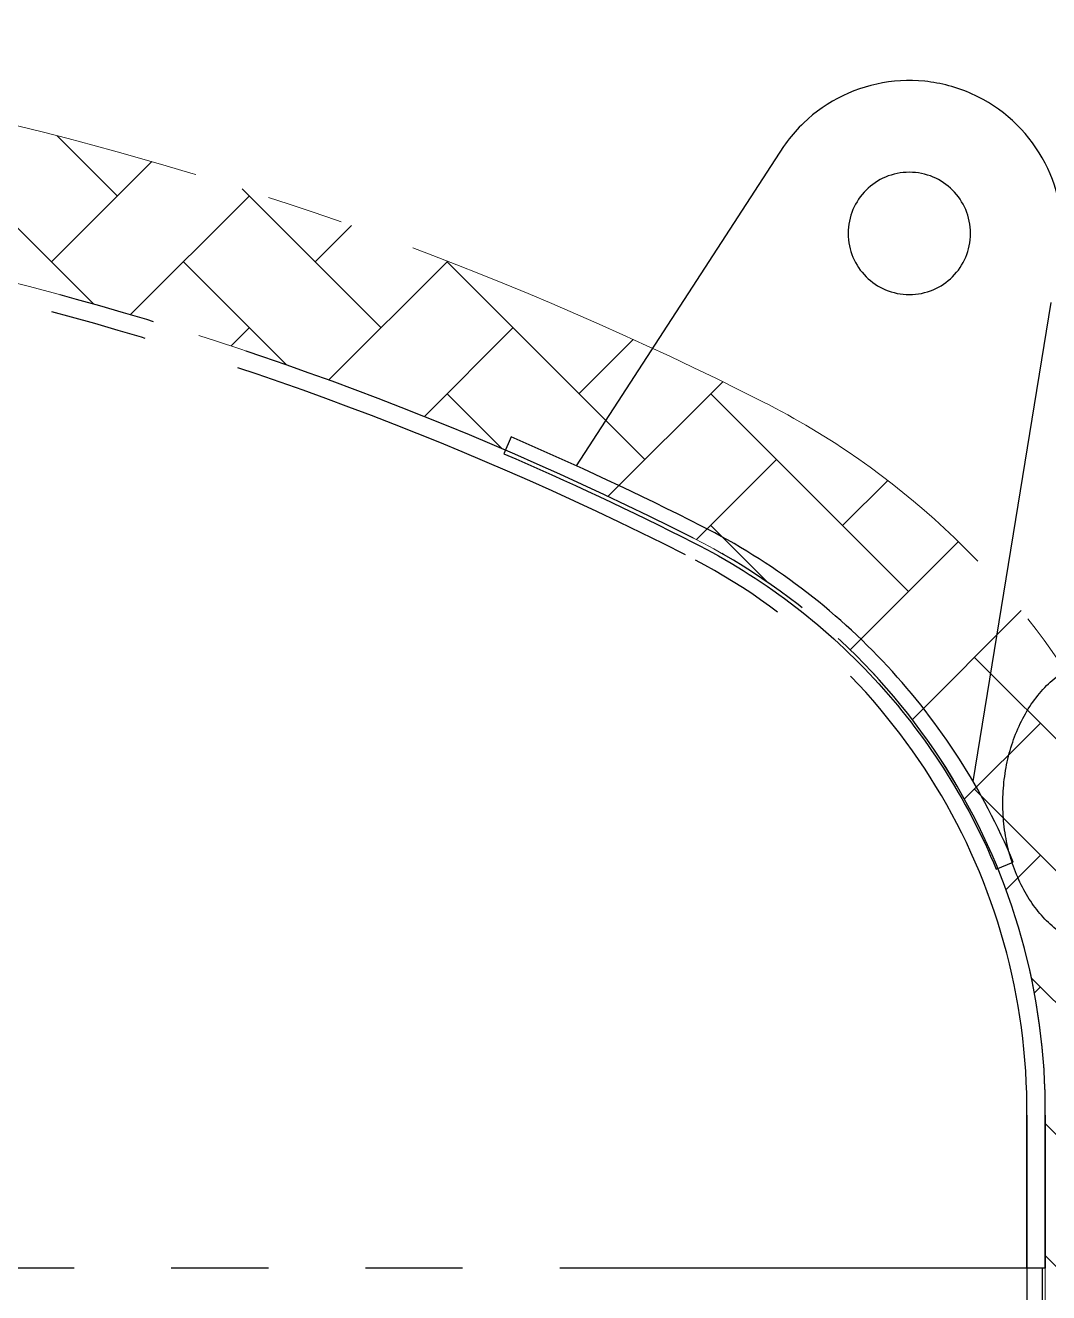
# Model space of a CAD drawing. Header units: millimetres. Extents: x -46397 to 283259, y -8690 to 23983.
# Drawn here: x 267761.2 to 268095.7, y 6741 to 7155.4 of the extents above; entities that cross this region are included whole.
import ezdxf
from ezdxf.enums import TextEntityAlignment as Align

# ---------------------------------------------------------------- set-up
doc = ezdxf.new("R2010")
doc.units = ezdxf.units.MM
doc.linetypes.add('CENTER', pattern=[2, 1.25, -0.25, 0.25, -0.25])
doc.linetypes.add('PHANTOM', pattern=[63.50000000000001, 31.75, -6.35, 6.35, -6.35, 6.35, -6.35])
doc.layers.add('DUONGTAM', color=1, linetype='CENTER', lineweight=0)
doc.styles.add('Tahoma', font='tahoma.ttf')
doc.styles.add('Text_nameplate', font='arial.ttf', dxfattribs={"width": 0.9, "height": 2.5})

# ---------------------------------------------------------------- blocks, each defined once
blk = doc.blocks.new('BO-1')
at = {"color": 251, "linetype": 'PHANTOM', "ltscale": 5, "extrusion": (2.288475490443933e-17, 1, 0)}
for p, q in [((520.4191979693715, 3600.425652872785), (452.6385875370761, 3496.000509219521)), ((582.4069801587611, 3392.731939582289), (611.5457523865916, 3571.989645386406)), ((431.3254493076529, 3505.434911238602), (428.9555029949406, 3499.9228014361)), ((589.9749992809666, 3364.062096264113), (595.5172786777839, 3366.360604277467))]:
    blk.add_line(p, q, dxfattribs=at)
at = {"color": 251, "linetype": 'PHANTOM', "ltscale": 5, "extrusion": (6.890185696795332e-16, 1, 0)}
for p, q in [((599.9951631434087, 3233.614315796662), (599.9951631434087, 3283.614315796662)), ((605.9951631434087, 3233.614315796662), (605.9951631434087, 3283.614315796662)), ((605.9951631434087, 3233.614315796662), (-606.0048368565913, 3233.614315796662)), ((599.9951631434087, 3233.614315796662), (599.9951631434087, 1733.614315796662)), ((604.9951631434087, 3233.614315796662), (604.9951631434087, 1733.614315796662))]:
    blk.add_line(p, q, dxfattribs=at)
at = {"color": 251, "linetype": 'PHANTOM', "ltscale": 5}
blk.add_lwpolyline([(-606.0048368565913, 3233.614315796633), (-606.0048368565913, 3283.60728838835, -0.2844896771697005), (-491.0387792751862, 3472.278055729392, -0.2389866582865144), (491.0289740316439, 3472.278122407665, -0.2844896771696986), (605.9951631434014, 3283.607288388409), (605.9951631434087, 3233.614315796691)], format="xyb", close=True, dxfattribs=at)
blk.add_lwpolyline([(-600.0048368565913, 3233.614315796633), (-600.0048368565913, 3283.628651977506, -0.2845175878861647), (-488.3257537620484, 3466.926467874834, -0.2389866582865143), (488.3160800488367, 3466.926467874892, -0.284517587886162), (599.9951631434014, 3283.628651977564), (599.9951631434087, 3233.614315796691)], format="xyb", dxfattribs=at)
at = {"color": 251, "linetype": 'PHANTOM', "ltscale": 5, "extrusion": (0, 0, -1)}
blk.add_circle((-561.5457523865916, 3571.989645386406), 20, dxfattribs=at)
at = {"color": 251, "linetype": 'PHANTOM', "ltscale": 5}
for centre, radius, start, end in [((561.5457523865916, 3571.989645386406), 49.99999999999636, 0, 145.3389739596149), ((-0.004779596958542243, 2502.230927207441), 1091.999999973857, 63.12440594623363, 66.73458399275883), ((395.9952203924768, 3283.614315797086), 215.9999999992667, 22.5248855266284, 63.1244059462454)]:
    blk.add_arc(centre, radius, start, end, dxfattribs=at)
at = {"color": 251, "linetype": 'PHANTOM', "ltscale": 5, "extrusion": (0, 0, -1)}
for centre, radius, start, end in [((0.00477959678391926, 2502.230927207875), 1085.999999973388, 113.2654160072412, 116.8755940537664), ((-395.9952203925059, 3283.614315797091), 209.9999999992575, 116.8755940537546, 157.4751144733716)]:
    blk.add_arc(centre, radius, start, end, dxfattribs=at)
at = {"color": 251, "linetype": 'PHANTOM', "ltscale": 5}
blk.add_open_spline([(615.8568179280555, 3340.401621307214), (613.581706733763, 3341.502308355692), (611.4271978421893, 3342.885917993099), (606.0994510249584, 3347.189415494101), (603.1961842013116, 3350.517183120709), (598.2079155766987, 3358.28641273463), (596.1822572160454, 3362.78731006564), (593.2779164435051, 3372.422054582221), (592.418992514984, 3377.565514892555), (591.9531286431302, 3387.94939190229), (592.347336507868, 3393.188760573674), (594.3700588977081, 3403.269350060753), (595.9978144371416, 3408.1102040847), (600.3972528842569, 3416.892364039519), (603.1617566232744, 3420.842663816632), (609.5756756536139, 3427.277098022384), (613.1902559509326, 3429.817496902444), (620.7333765760122, 3433.051679931803), (624.6030517679173, 3433.877780527579), (628.4926123227051, 3433.881994801294), (628.5027354285412, 3433.882000285401), (628.5128585343482, 3433.882000285401)], degree=3, knots=[3.285133454633823, 3.285133454633823, 3.285133454633823, 3.285133454633823, 3.474467364490966, 3.474467364490966, 3.789096285911377, 3.789096285911377, 4.123337825020121, 4.123337825020121, 4.462952347007991, 4.462952347007991, 4.802815418191641, 4.802815418191641, 5.142691374527232, 5.142691374527232, 5.480125330341012, 5.480125330341012, 5.802740853932324, 5.802740853932324, 6.096345099918543, 6.096345099918543, 6.09711123812326, 6.09711123812326, 6.09711123812326, 6.09711123812326], dxfattribs=at)
at = {"color": 251, "linetype": 'PHANTOM', "ltscale": 5, "style": 'Text_nameplate', "width": 0.9, "flags": 2}
blk.add_attdef('SPEC.', text='', height=2.5, dxfattribs=at).set_placement((282.5000000000291, 89.66567553442064), align=Align.MIDDLE_CENTER)
at = {"color": 251, "linetype": 'PHANTOM', "ltscale": 5, "style": 'Tahoma'}
for tag, height, p in [('PROJECT_CODE', 2.4, (245.0000000000291, 77.98846827837906)), ('DESIGN_PRESSURE', 2.608695652173889, (320.0000000000291, 77.98846827837906)), ('SERIAL_NO.', 2.608695652173889, (245.0000000000291, 69.45190202651929)), ('MAX_WORKING_PRESS', 2.608695652173889, (320.0000000000291, 69.45190202651929)), ('YEAR', 2.608695652173889, (245.0000000000291, 60.91533577467408)), ('TEST_PRES.', 2.608695652173889, (320.0000000000291, 60.91533577465952)), ('VOLUME', 2.608695652173889, (245.0000000000291, 52.37876952282886)), ('MAX_WORKING_TEMP.', 2.608695652173889, (320.0000000000291, 52.37876952281431))]:
    blk.add_attdef(tag, text='', height=height, dxfattribs=at).set_placement(p, align=Align.MIDDLE_CENTER)

msp = doc.modelspace()

# ---------------------------------------------------------------- hatches: boundary and pattern name
h = msp.add_hatch()
h.set_pattern_fill('AR-HBONE', color=1, scale=0.3)
h.set_pattern_definition([(45, (0, -4000), (0, 43.10522938113193), [91.44, -30.48]), (135, (21.5526, -3978.4474), (4.263256414560601e-15, 43.10522938113193), [91.44, -30.48])])
edge = h.paths.add_edge_path()
edge.add_line((268144.6139127826, 5199.261109619072), (268144.6139127826, 6798.912442432027))
edge.add_arc((267884.7519345311, 6800.563402657493), 259.8672226550366, 359.6359922254444, 423.1169667415435)
edge.add_arc((267488.6139127684, 6019.099605870455), 1136.00134355679, 63.1183280641451, 116.8816184490646)
edge.add_arc((267092.476765833, 6800.562869097663), 259.8680940998796, 116.8829182880217, 180.3638907443265)
edge.add_line((266832.6139127826, 6798.912434122027), (266832.6139127826, 5199.261117929082))
edge.add_arc((267092.4757714164, 5197.610076502826), 259.8671035556069, 179.6359741550151, 243.1169466113345)
edge.add_arc((267488.6139128013, 5979.073958099016), 1136.001354187139, 243.1183200120746, 296.8816103969757)
edge.add_arc((267884.7509488603, 5197.610750510788), 259.8682044877388, 296.88289934597, 360.3638738621672)
edge = h.paths.add_edge_path(flags=16)
edge.add_line((266882.6139127826, 5199.093803433891), (266882.6139127826, 6799.079748617209))
edge.add_arc((267092.4757714166, 6800.563475548173), 209.8671035557809, 116.88305338869239, 180.4050753922423, ccw=False)
edge.add_arc((267488.6139127847, 6019.100949133954), 1086.000145450308, 63.11835869769362, 116.88164908259421, ccw=False)
edge.add_arc((267884.7519345313, 6800.563402657606), 209.8672226548663, -0.40505526201701514, 63.11696674156889, ccw=False)
edge.add_line((268094.6139127826, 6799.079748617267), (268094.6139127826, 5199.093803433832))
edge.add_arc((267884.7519345312, 5197.610149393497), 209.8672226549791, -63.11696674152728, 0.4050552620158214, ccw=False)
edge.add_arc((267488.6139127847, 5979.072602916909), 1086.000145450101, 243.11835091740022, 296.8816413023147, ccw=False)
edge.add_arc((267092.4757714166, 5197.610076502926), 209.8671035557798, 179.5949246077577, 243.11694661130758, ccw=False)

# ---------------------------------------------------------------- linework, layer by layer
at = {"layer": 'DUONGTAM', "color": 5, "lineweight": 0, "ltscale": 100, "elevation": -1.499105149169903}
msp.add_lwpolyline([(266832.6139127826, 6749.086776025608), (266832.6139127826, 5249.086776025608), (266832.6139127826, 5199.261117929082, 0.2842960782398918), (266974.9714244212, 4965.826470638191, 0.2389866582865138), (268002.2551704996, 4965.825846773267, 0.2842960879540954), (268144.6139127826, 5199.261109619072), (268144.6139127826, 5249.08677602555), (268144.6139127826, 6749.08677602555), (268144.6139127826, 6798.912442432027, 0.2842960879540954), (268002.2562539451, 7032.347156034441, 0.2389866582865138), (266974.9725174793, 7032.347635529659, 0.2842960782398824), (266832.6139127826, 6798.912434122027)], format="xyb", close=True, dxfattribs=at)
msp.add_lwpolyline([(266882.6139127826, 6749.086776025608), (266882.6139127826, 5249.086776025608), (266882.6139127826, 5199.093803433891, 0.2844896771697005), (266997.579970364, 5010.423036092849, 0.2389866582865144), (267979.6477236708, 5010.422969414576, 0.2844896771696986), (268094.6139127826, 5199.093803433832), (268094.6139127826, 5249.08677602555), (268094.6139127826, 6749.08677602555), (268094.6139127826, 6799.079748617267, 0.2844896771696986), (267979.6477236708, 6987.750582636523, 0.2389866582865144), (266997.579970364, 6987.750515958251, 0.2844896771697005), (266882.6139127826, 6799.079748617209), (266882.6139127826, 6749.086776025491)], format="xyb", dxfattribs=at)

# ---------------------------------------------------------------- block references
msp.add_blockref('BO-1', (267488.6187477056, 3515.405107084369, -1.499105149169903))

doc.saveas('drawing.dxf')
